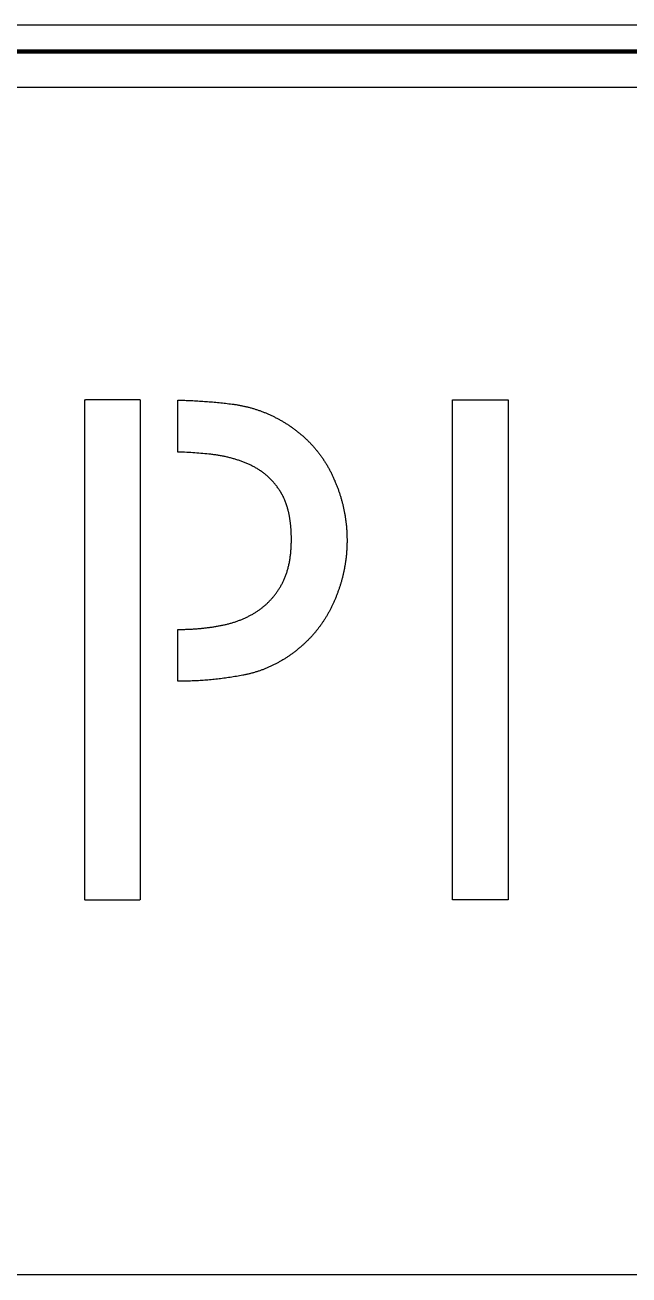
# Model space of a CAD drawing. Header units: millimetres. Extents: x 153 to 4750, y 92 to 3343.
# Drawn here: x 1410.4 to 1458.8, y 1818.6 to 1918.6 of the extents above; entities that cross this region are included whole.
import ezdxf

# ---------------------------------------------------------------- set-up
doc = ezdxf.new("R2010")
doc.units = ezdxf.units.MM

msp = doc.modelspace()

# ---------------------------------------------------------------- linework, layer by layer
for p, q in [((1320.381, 1918.616), (1738.381, 1918.616)), ((1702.063, 1916.6), (1356.7, 1916.6)), ((1356.801, 1916.554), (1701.961, 1916.554)), ((1356.968, 1916.478), (1701.795, 1916.478)), ((1701.566, 1916.374), (1357.197, 1916.374)), ((1699.304, 1913.616), (1359.459, 1913.616)), ((1415.208, 1888.604), (1415.263, 1888.616)), ((1415.208, 1888.604), (1415.231, 1888.616)), ((1415.208, 1888.604), (1415.208, 1848.639)), ((1415.231, 1888.616), (1415.263, 1888.616)), ((1419.665, 1888.616), (1415.263, 1888.616)), ((1419.665, 1888.616), (1419.665, 1848.629)), ((1422.665, 1884.455), (1422.665, 1888.606)), ((1422.665, 1888.606), (1422.821, 1888.603)), ((1422.821, 1888.603), (1422.953, 1888.6)), ((1422.953, 1888.6), (1423.085, 1888.596)), ((1423.085, 1888.596), (1423.216, 1888.591)), ((1423.216, 1888.591), (1423.348, 1888.587)), ((1423.348, 1888.587), (1423.479, 1888.582)), ((1423.479, 1888.582), (1423.611, 1888.576)), ((1423.611, 1888.576), (1423.742, 1888.57)), ((1423.742, 1888.57), (1423.874, 1888.564)), ((1423.874, 1888.564), (1424.005, 1888.557)), ((1424.005, 1888.557), (1424.137, 1888.55)), ((1424.137, 1888.55), (1424.268, 1888.543)), ((1424.268, 1888.543), (1424.399, 1888.535)), ((1424.399, 1888.535), (1424.531, 1888.526)), ((1424.531, 1888.526), (1424.662, 1888.518)), ((1424.662, 1888.518), (1424.793, 1888.508)), ((1424.793, 1888.508), (1424.924, 1888.499)), ((1424.924, 1888.499), (1425.056, 1888.489)), ((1425.056, 1888.489), (1425.187, 1888.478)), ((1425.187, 1888.478), (1425.318, 1888.468)), ((1425.318, 1888.468), (1425.449, 1888.456)), ((1425.449, 1888.456), (1425.58, 1888.445)), ((1425.58, 1888.445), (1425.711, 1888.433)), ((1425.711, 1888.433), (1425.842, 1888.42)), ((1425.842, 1888.42), (1425.973, 1888.407)), ((1425.973, 1888.407), (1426.104, 1888.394)), ((1426.104, 1888.394), (1426.235, 1888.38)), ((1426.235, 1888.38), (1426.366, 1888.366)), ((1426.366, 1888.366), (1426.497, 1888.352)), ((1426.497, 1888.352), (1426.627, 1888.337)), ((1426.627, 1888.337), (1426.758, 1888.322)), ((1426.758, 1888.322), (1426.889, 1888.306)), ((1426.889, 1888.306), (1427.019, 1888.29)), ((1427.019, 1888.29), (1427.085, 1888.281)), ((1427.085, 1888.281), (1427.15, 1888.272)), ((1427.15, 1888.272), (1427.214, 1888.263)), ((1427.214, 1888.263), (1427.279, 1888.253)), ((1427.279, 1888.253), (1427.344, 1888.243)), ((1427.344, 1888.243), (1427.408, 1888.232)), ((1427.408, 1888.232), (1427.473, 1888.221)), ((1427.473, 1888.221), (1427.537, 1888.21)), ((1427.537, 1888.21), (1427.601, 1888.199)), ((1427.601, 1888.199), (1427.665, 1888.186)), ((1427.665, 1888.186), (1427.729, 1888.174)), ((1427.729, 1888.174), (1427.793, 1888.161)), ((1427.793, 1888.161), (1427.856, 1888.148)), ((1427.856, 1888.148), (1427.92, 1888.135)), ((1427.92, 1888.135), (1427.983, 1888.121)), ((1427.983, 1888.121), (1428.046, 1888.107)), ((1428.046, 1888.107), (1428.109, 1888.092)), ((1428.109, 1888.092), (1428.172, 1888.077)), ((1428.172, 1888.077), (1428.235, 1888.061)), ((1428.235, 1888.061), (1428.298, 1888.046)), ((1428.298, 1888.046), (1428.36, 1888.03)), ((1428.36, 1888.03), (1428.423, 1888.013)), ((1428.423, 1888.013), (1428.485, 1887.996)), ((1444.651, 1888.616), (1449.107, 1888.616)), ((1444.651, 1848.616), (1444.651, 1888.616)), ((1449.107, 1888.616), (1449.107, 1848.616)), ((1428.485, 1887.996), (1428.547, 1887.979)), ((1428.547, 1887.979), (1428.609, 1887.961)), ((1428.609, 1887.961), (1428.671, 1887.943)), ((1428.671, 1887.943), (1428.733, 1887.925)), ((1428.733, 1887.925), (1428.795, 1887.906)), ((1428.795, 1887.906), (1428.856, 1887.887)), ((1428.856, 1887.887), (1428.918, 1887.867)), ((1428.918, 1887.867), (1428.979, 1887.847)), ((1428.979, 1887.847), (1429.04, 1887.827)), ((1429.04, 1887.827), (1429.101, 1887.806)), ((1429.101, 1887.806), (1429.162, 1887.785)), ((1429.162, 1887.785), (1429.223, 1887.764)), ((1429.223, 1887.764), (1429.284, 1887.742)), ((1429.284, 1887.742), (1429.344, 1887.72)), ((1429.344, 1887.72), (1429.405, 1887.698)), ((1429.405, 1887.698), (1429.465, 1887.675)), ((1429.465, 1887.675), (1429.525, 1887.651)), ((1429.525, 1887.651), (1429.585, 1887.628)), ((1429.585, 1887.628), (1429.645, 1887.604)), ((1429.645, 1887.604), (1429.705, 1887.579)), ((1429.705, 1887.579), (1429.764, 1887.554)), ((1429.764, 1887.554), (1429.824, 1887.529)), ((1429.824, 1887.529), (1429.883, 1887.504)), ((1429.883, 1887.504), (1429.942, 1887.478)), ((1429.942, 1887.478), (1430.001, 1887.451)), ((1430.001, 1887.451), (1430.06, 1887.425)), ((1430.06, 1887.425), (1430.119, 1887.398)), ((1430.119, 1887.398), (1430.178, 1887.37)), ((1430.178, 1887.37), (1430.237, 1887.342)), ((1430.237, 1887.342), (1430.295, 1887.314)), ((1430.295, 1887.314), (1430.353, 1887.286)), ((1430.353, 1887.286), (1430.412, 1887.257)), ((1430.412, 1887.257), (1430.47, 1887.227)), ((1430.47, 1887.227), (1430.528, 1887.198)), ((1430.528, 1887.198), (1430.586, 1887.168)), ((1430.586, 1887.168), (1430.643, 1887.137)), ((1430.643, 1887.137), (1430.701, 1887.106)), ((1430.701, 1887.106), (1430.758, 1887.075)), ((1430.758, 1887.075), (1430.816, 1887.044)), ((1430.816, 1887.044), (1430.873, 1887.012)), ((1430.873, 1887.012), (1430.93, 1886.979)), ((1430.93, 1886.979), (1430.987, 1886.947)), ((1430.987, 1886.947), (1431.044, 1886.914)), ((1431.044, 1886.914), (1431.1, 1886.88)), ((1431.1, 1886.88), (1431.157, 1886.846)), ((1431.157, 1886.846), (1431.213, 1886.812)), ((1431.213, 1886.812), (1431.27, 1886.778)), ((1431.27, 1886.778), (1431.326, 1886.743)), ((1431.326, 1886.743), (1431.382, 1886.707)), ((1431.382, 1886.707), (1431.438, 1886.672)), ((1431.438, 1886.672), (1431.494, 1886.636)), ((1431.494, 1886.636), (1431.549, 1886.599)), ((1431.549, 1886.599), (1431.605, 1886.562)), ((1431.605, 1886.562), (1431.66, 1886.525)), ((1431.66, 1886.525), (1431.688, 1886.507)), ((1431.688, 1886.507), (1431.716, 1886.488)), ((1431.716, 1886.488), (1431.772, 1886.448)), ((1431.772, 1886.448), (1431.828, 1886.409)), ((1431.828, 1886.409), (1431.884, 1886.369)), ((1431.884, 1886.369), (1431.939, 1886.329)), ((1431.939, 1886.329), (1431.994, 1886.288)), ((1431.994, 1886.288), (1432.049, 1886.248)), ((1432.049, 1886.248), (1432.103, 1886.206)), ((1432.103, 1886.206), (1432.157, 1886.165)), ((1432.157, 1886.165), (1432.21, 1886.124)), ((1432.21, 1886.124), (1432.264, 1886.082)), ((1432.264, 1886.082), (1432.316, 1886.04)), ((1432.316, 1886.04), (1432.369, 1885.997)), ((1432.369, 1885.997), (1432.421, 1885.954)), ((1432.421, 1885.954), (1432.473, 1885.911)), ((1432.473, 1885.911), (1432.524, 1885.868)), ((1432.524, 1885.868), (1432.575, 1885.824)), ((1432.575, 1885.824), (1432.626, 1885.78)), ((1432.626, 1885.78), (1432.676, 1885.736)), ((1432.676, 1885.736), (1432.726, 1885.692)), ((1432.726, 1885.692), (1432.776, 1885.647)), ((1432.776, 1885.647), (1432.825, 1885.602)), ((1432.825, 1885.602), (1432.874, 1885.556)), ((1432.874, 1885.556), (1432.923, 1885.511)), ((1432.923, 1885.511), (1432.971, 1885.465)), ((1432.971, 1885.465), (1433.019, 1885.419)), ((1433.019, 1885.419), (1433.067, 1885.372)), ((1433.067, 1885.372), (1433.114, 1885.325)), ((1433.114, 1885.325), (1433.161, 1885.278)), ((1433.161, 1885.278), (1433.207, 1885.231)), ((1433.207, 1885.231), (1433.254, 1885.183)), ((1433.254, 1885.183), (1433.299, 1885.135)), ((1433.299, 1885.135), (1433.345, 1885.087)), ((1433.345, 1885.087), (1433.39, 1885.038)), ((1433.39, 1885.038), (1433.435, 1884.989)), ((1422.721, 1884.453), (1422.665, 1884.455)), ((1422.886, 1884.447), (1422.721, 1884.453)), ((1423.051, 1884.44), (1422.886, 1884.447)), ((1423.215, 1884.433), (1423.051, 1884.44)), ((1423.379, 1884.424), (1423.215, 1884.433)), ((1423.543, 1884.415), (1423.379, 1884.424)), ((1423.706, 1884.406), (1423.543, 1884.415)), ((1423.869, 1884.396), (1423.706, 1884.406)), ((1424.032, 1884.385), (1423.869, 1884.396)), ((1424.194, 1884.373), (1424.032, 1884.385)), ((1424.355, 1884.361), (1424.194, 1884.373)), ((1424.517, 1884.348), (1424.355, 1884.361)), ((1424.678, 1884.334), (1424.517, 1884.348)), ((1424.838, 1884.32), (1424.678, 1884.334)), ((1424.998, 1884.305), (1424.838, 1884.32)), ((1425.158, 1884.289), (1424.998, 1884.305)), ((1425.237, 1884.281), (1425.158, 1884.289)), ((1425.317, 1884.272), (1425.237, 1884.281)), ((1425.395, 1884.262), (1425.317, 1884.272)), ((1425.474, 1884.253), (1425.395, 1884.262)), ((1425.552, 1884.242), (1425.474, 1884.253)), ((1425.63, 1884.232), (1425.552, 1884.242)), ((1425.707, 1884.22), (1425.63, 1884.232)), ((1425.784, 1884.209), (1425.707, 1884.22)), ((1425.861, 1884.197), (1425.784, 1884.209)), ((1425.937, 1884.184), (1425.861, 1884.197)), ((1426.013, 1884.171), (1425.937, 1884.184)), ((1426.089, 1884.157), (1426.013, 1884.171)), ((1426.164, 1884.144), (1426.089, 1884.157)), ((1426.239, 1884.129), (1426.164, 1884.144)), ((1426.314, 1884.114), (1426.239, 1884.129)), ((1426.388, 1884.099), (1426.314, 1884.114)), ((1426.462, 1884.083), (1426.388, 1884.099)), ((1426.536, 1884.067), (1426.462, 1884.083)), ((1426.609, 1884.05), (1426.536, 1884.067)), ((1426.682, 1884.033), (1426.609, 1884.05)), ((1426.755, 1884.015), (1426.682, 1884.033)), ((1426.827, 1883.997), (1426.755, 1884.015)), ((1433.435, 1884.989), (1433.479, 1884.94)), ((1433.479, 1884.94), (1433.523, 1884.891)), ((1433.523, 1884.891), (1433.567, 1884.841)), ((1433.567, 1884.841), (1433.61, 1884.791)), ((1433.61, 1884.791), (1433.653, 1884.741)), ((1433.653, 1884.741), (1433.696, 1884.69)), ((1433.696, 1884.69), (1433.738, 1884.639)), ((1433.738, 1884.639), (1433.78, 1884.588)), ((1433.78, 1884.588), (1433.822, 1884.537)), ((1433.822, 1884.537), (1433.863, 1884.485)), ((1433.863, 1884.485), (1433.904, 1884.433)), ((1433.904, 1884.433), (1433.945, 1884.381)), ((1433.945, 1884.381), (1433.985, 1884.328)), ((1433.985, 1884.328), (1434.025, 1884.275)), ((1434.025, 1884.275), (1434.064, 1884.222)), ((1434.064, 1884.222), (1434.103, 1884.168)), ((1434.103, 1884.168), (1434.142, 1884.115)), ((1434.142, 1884.115), (1434.181, 1884.061)), ((1434.181, 1884.061), (1434.219, 1884.006)), ((1434.219, 1884.006), (1434.257, 1883.952)), ((1426.899, 1883.978), (1426.827, 1883.997)), ((1426.971, 1883.959), (1426.899, 1883.978)), ((1427.042, 1883.94), (1426.971, 1883.959)), ((1427.113, 1883.92), (1427.042, 1883.94)), ((1427.184, 1883.899), (1427.113, 1883.92)), ((1427.254, 1883.878), (1427.184, 1883.899)), ((1427.324, 1883.857), (1427.254, 1883.878)), ((1427.393, 1883.835), (1427.324, 1883.857)), ((1427.462, 1883.813), (1427.393, 1883.835)), ((1427.531, 1883.79), (1427.462, 1883.813)), ((1427.6, 1883.767), (1427.531, 1883.79)), ((1427.668, 1883.743), (1427.6, 1883.767)), ((1427.736, 1883.719), (1427.668, 1883.743)), ((1427.803, 1883.694), (1427.736, 1883.719)), ((1427.871, 1883.669), (1427.803, 1883.694)), ((1427.937, 1883.643), (1427.871, 1883.669)), ((1428.004, 1883.617), (1427.937, 1883.643)), ((1428.07, 1883.591), (1428.004, 1883.617)), ((1428.136, 1883.564), (1428.07, 1883.591)), ((1428.201, 1883.536), (1428.136, 1883.564)), ((1428.266, 1883.508), (1428.201, 1883.536)), ((1428.331, 1883.48), (1428.266, 1883.508)), ((1428.395, 1883.451), (1428.331, 1883.48)), ((1428.46, 1883.422), (1428.395, 1883.451)), ((1428.523, 1883.392), (1428.46, 1883.422)), ((1428.586, 1883.362), (1428.523, 1883.392)), ((1428.649, 1883.33), (1428.586, 1883.362)), ((1428.711, 1883.299), (1428.649, 1883.33)), ((1428.772, 1883.266), (1428.711, 1883.299)), ((1428.833, 1883.233), (1428.772, 1883.266)), ((1428.894, 1883.199), (1428.833, 1883.233)), ((1428.953, 1883.165), (1428.894, 1883.199)), ((1429.013, 1883.129), (1428.953, 1883.165)), ((1429.072, 1883.094), (1429.013, 1883.129)), ((1429.13, 1883.057), (1429.072, 1883.094)), ((1429.188, 1883.02), (1429.13, 1883.057)), ((1429.245, 1882.982), (1429.188, 1883.02)), ((1434.257, 1883.952), (1434.294, 1883.897)), ((1434.294, 1883.897), (1434.331, 1883.841)), ((1434.331, 1883.841), (1434.368, 1883.786)), ((1434.368, 1883.786), (1434.404, 1883.73)), ((1434.404, 1883.73), (1434.44, 1883.674)), ((1434.44, 1883.674), (1434.476, 1883.618)), ((1434.476, 1883.618), (1434.511, 1883.561)), ((1434.511, 1883.561), (1434.546, 1883.504)), ((1434.546, 1883.504), (1434.581, 1883.447)), ((1434.581, 1883.447), (1434.615, 1883.389)), ((1434.615, 1883.389), (1434.649, 1883.331)), ((1434.649, 1883.331), (1434.683, 1883.273)), ((1434.683, 1883.273), (1434.716, 1883.215)), ((1434.716, 1883.215), (1434.749, 1883.156)), ((1434.749, 1883.156), (1434.781, 1883.097)), ((1434.781, 1883.097), (1434.813, 1883.038)), ((1434.813, 1883.038), (1434.845, 1882.978)), ((1429.301, 1882.944), (1429.245, 1882.982)), ((1429.357, 1882.905), (1429.301, 1882.944)), ((1429.413, 1882.865), (1429.357, 1882.905)), ((1429.468, 1882.824), (1429.413, 1882.865)), ((1429.523, 1882.783), (1429.468, 1882.824)), ((1429.576, 1882.742), (1429.523, 1882.783)), ((1429.63, 1882.699), (1429.576, 1882.742)), ((1429.683, 1882.656), (1429.63, 1882.699)), ((1429.735, 1882.612), (1429.683, 1882.656)), ((1429.787, 1882.568), (1429.735, 1882.612)), ((1429.838, 1882.523), (1429.787, 1882.568)), ((1429.889, 1882.477), (1429.838, 1882.523)), ((1429.939, 1882.431), (1429.889, 1882.477)), ((1429.989, 1882.384), (1429.939, 1882.431)), ((1430.038, 1882.336), (1429.989, 1882.384)), ((1430.086, 1882.288), (1430.038, 1882.336)), ((1430.134, 1882.239), (1430.086, 1882.288)), ((1430.182, 1882.189), (1430.134, 1882.239)), ((1430.229, 1882.139), (1430.182, 1882.189)), ((1430.275, 1882.088), (1430.229, 1882.139)), ((1430.321, 1882.036), (1430.275, 1882.088)), ((1430.367, 1881.984), (1430.321, 1882.036)), ((1434.845, 1882.978), (1434.877, 1882.918)), ((1434.877, 1882.918), (1434.908, 1882.858)), ((1434.908, 1882.858), (1434.938, 1882.798)), ((1434.938, 1882.798), (1434.969, 1882.737)), ((1434.969, 1882.737), (1434.999, 1882.676)), ((1434.999, 1882.676), (1435.029, 1882.614)), ((1435.029, 1882.614), (1435.058, 1882.553)), ((1435.058, 1882.553), (1435.087, 1882.491)), ((1435.087, 1882.491), (1435.116, 1882.429)), ((1435.116, 1882.429), (1435.144, 1882.367)), ((1435.144, 1882.367), (1435.172, 1882.305)), ((1435.172, 1882.305), (1435.199, 1882.242)), ((1435.199, 1882.242), (1435.227, 1882.18)), ((1435.227, 1882.18), (1435.253, 1882.117)), ((1435.253, 1882.117), (1435.28, 1882.055)), ((1435.28, 1882.055), (1435.306, 1881.992)), ((1430.411, 1881.931), (1430.367, 1881.984)), ((1430.456, 1881.877), (1430.411, 1881.931)), ((1430.499, 1881.823), (1430.456, 1881.877)), ((1430.543, 1881.768), (1430.499, 1881.823)), ((1430.585, 1881.712), (1430.543, 1881.768)), ((1430.627, 1881.656), (1430.585, 1881.712)), ((1430.669, 1881.599), (1430.627, 1881.656)), ((1430.71, 1881.542), (1430.669, 1881.599)), ((1430.751, 1881.483), (1430.71, 1881.542)), ((1430.791, 1881.424), (1430.751, 1881.483)), ((1430.83, 1881.365), (1430.791, 1881.424)), ((1430.869, 1881.305), (1430.83, 1881.365)), ((1430.888, 1881.274), (1430.869, 1881.305)), ((1430.907, 1881.243), (1430.888, 1881.274)), ((1430.926, 1881.213), (1430.907, 1881.243)), ((1430.944, 1881.181), (1430.926, 1881.213)), ((1430.963, 1881.15), (1430.944, 1881.181)), ((1430.981, 1881.118), (1430.963, 1881.15)), ((1430.999, 1881.086), (1430.981, 1881.118)), ((1431.016, 1881.054), (1430.999, 1881.086)), ((1431.034, 1881.022), (1431.016, 1881.054)), ((1431.051, 1880.989), (1431.034, 1881.022)), ((1435.306, 1881.992), (1435.332, 1881.929)), ((1435.332, 1881.929), (1435.357, 1881.867)), ((1435.357, 1881.867), (1435.382, 1881.804)), ((1435.382, 1881.804), (1435.406, 1881.741)), ((1435.406, 1881.741), (1435.431, 1881.678)), ((1435.431, 1881.678), (1435.454, 1881.615)), ((1435.454, 1881.615), (1435.478, 1881.551)), ((1435.478, 1881.551), (1435.501, 1881.488)), ((1435.501, 1881.488), (1435.524, 1881.425)), ((1435.524, 1881.425), (1435.546, 1881.361)), ((1435.546, 1881.361), (1435.568, 1881.298)), ((1435.568, 1881.298), (1435.59, 1881.234)), ((1435.59, 1881.234), (1435.611, 1881.17)), ((1435.611, 1881.17), (1435.632, 1881.106)), ((1435.632, 1881.106), (1435.653, 1881.042)), ((1435.653, 1881.042), (1435.673, 1880.978)), ((1431.068, 1880.956), (1431.051, 1880.989)), ((1431.085, 1880.923), (1431.068, 1880.956)), ((1431.102, 1880.89), (1431.085, 1880.923)), ((1431.118, 1880.856), (1431.102, 1880.89)), ((1431.134, 1880.823), (1431.118, 1880.856)), ((1431.15, 1880.789), (1431.134, 1880.823)), ((1431.166, 1880.754), (1431.15, 1880.789)), ((1431.182, 1880.72), (1431.166, 1880.754)), ((1431.197, 1880.685), (1431.182, 1880.72)), ((1431.212, 1880.65), (1431.197, 1880.685)), ((1431.227, 1880.615), (1431.212, 1880.65)), ((1431.242, 1880.579), (1431.227, 1880.615)), ((1431.257, 1880.544), (1431.242, 1880.579)), ((1431.271, 1880.508), (1431.257, 1880.544)), ((1431.285, 1880.471), (1431.271, 1880.508)), ((1431.299, 1880.435), (1431.285, 1880.471)), ((1431.313, 1880.398), (1431.299, 1880.435)), ((1431.327, 1880.361), (1431.313, 1880.398)), ((1431.34, 1880.324), (1431.327, 1880.361)), ((1431.353, 1880.287), (1431.34, 1880.324)), ((1431.366, 1880.249), (1431.353, 1880.287)), ((1431.379, 1880.211), (1431.366, 1880.249)), ((1431.391, 1880.173), (1431.379, 1880.211)), ((1431.403, 1880.135), (1431.391, 1880.173)), ((1431.415, 1880.096), (1431.403, 1880.135)), ((1431.427, 1880.058), (1431.415, 1880.096)), ((1431.439, 1880.019), (1431.427, 1880.058)), ((1431.45, 1879.979), (1431.439, 1880.019)), ((1435.673, 1880.978), (1435.693, 1880.914)), ((1435.693, 1880.914), (1435.712, 1880.85)), ((1435.712, 1880.85), (1435.731, 1880.786)), ((1435.731, 1880.786), (1435.75, 1880.721)), ((1435.75, 1880.721), (1435.768, 1880.657)), ((1435.768, 1880.657), (1435.786, 1880.593)), ((1435.786, 1880.593), (1435.804, 1880.528)), ((1435.804, 1880.528), (1435.821, 1880.463)), ((1435.821, 1880.463), (1435.838, 1880.398)), ((1435.838, 1880.398), (1435.854, 1880.334)), ((1435.854, 1880.334), (1435.87, 1880.269)), ((1435.87, 1880.269), (1435.886, 1880.204)), ((1435.886, 1880.204), (1435.902, 1880.139)), ((1435.902, 1880.139), (1435.917, 1880.073)), ((1435.917, 1880.073), (1435.931, 1880.008)), ((1435.931, 1880.008), (1435.946, 1879.943)), ((1431.462, 1879.94), (1431.45, 1879.979)), ((1431.473, 1879.9), (1431.462, 1879.94)), ((1431.484, 1879.86), (1431.473, 1879.9)), ((1431.494, 1879.82), (1431.484, 1879.86)), ((1431.505, 1879.779), (1431.494, 1879.82)), ((1431.515, 1879.739), (1431.505, 1879.779)), ((1431.525, 1879.698), (1431.515, 1879.739)), ((1431.535, 1879.656), (1431.525, 1879.698)), ((1431.544, 1879.615), (1431.535, 1879.656)), ((1431.554, 1879.573), (1431.544, 1879.615)), ((1431.563, 1879.531), (1431.554, 1879.573)), ((1431.572, 1879.489), (1431.563, 1879.531)), ((1431.581, 1879.447), (1431.572, 1879.489)), ((1431.589, 1879.404), (1431.581, 1879.447)), ((1431.597, 1879.361), (1431.589, 1879.404)), ((1431.606, 1879.318), (1431.597, 1879.361)), ((1431.613, 1879.275), (1431.606, 1879.318)), ((1431.621, 1879.231), (1431.613, 1879.275)), ((1431.629, 1879.187), (1431.621, 1879.231)), ((1431.636, 1879.143), (1431.629, 1879.187)), ((1431.643, 1879.099), (1431.636, 1879.143)), ((1431.65, 1879.055), (1431.643, 1879.099)), ((1431.657, 1879.01), (1431.65, 1879.055)), ((1431.663, 1878.965), (1431.657, 1879.01)), ((1435.946, 1879.943), (1435.96, 1879.877)), ((1435.96, 1879.877), (1435.973, 1879.812)), ((1435.973, 1879.812), (1435.986, 1879.746)), ((1435.986, 1879.746), (1435.999, 1879.68)), ((1435.999, 1879.68), (1436.012, 1879.615)), ((1436.012, 1879.615), (1436.024, 1879.549)), ((1436.024, 1879.549), (1436.035, 1879.483)), ((1436.035, 1879.483), (1436.047, 1879.417)), ((1436.047, 1879.417), (1436.058, 1879.35)), ((1436.058, 1879.35), (1436.068, 1879.284)), ((1436.068, 1879.284), (1436.079, 1879.218)), ((1436.079, 1879.218), (1436.089, 1879.152)), ((1436.089, 1879.152), (1436.098, 1879.085)), ((1436.098, 1879.085), (1436.107, 1879.019)), ((1436.107, 1879.019), (1436.116, 1878.952)), ((1431.669, 1878.92), (1431.663, 1878.965)), ((1431.675, 1878.874), (1431.669, 1878.92)), ((1431.681, 1878.828), (1431.675, 1878.874)), ((1431.687, 1878.782), (1431.681, 1878.828)), ((1431.692, 1878.736), (1431.687, 1878.782)), ((1431.697, 1878.69), (1431.692, 1878.736)), ((1431.702, 1878.643), (1431.697, 1878.69)), ((1431.707, 1878.596), (1431.702, 1878.643)), ((1431.712, 1878.549), (1431.707, 1878.596)), ((1431.716, 1878.502), (1431.712, 1878.549)), ((1431.72, 1878.454), (1431.716, 1878.502)), ((1431.724, 1878.406), (1431.72, 1878.454)), ((1431.728, 1878.358), (1431.724, 1878.406)), ((1431.732, 1878.31), (1431.728, 1878.358)), ((1431.735, 1878.261), (1431.732, 1878.31)), ((1431.738, 1878.212), (1431.735, 1878.261)), ((1431.741, 1878.163), (1431.738, 1878.212)), ((1431.744, 1878.114), (1431.741, 1878.163)), ((1431.746, 1878.064), (1431.744, 1878.114)), ((1431.749, 1878.014), (1431.746, 1878.064)), ((1431.751, 1877.964), (1431.749, 1878.014)), ((1436.116, 1878.952), (1436.124, 1878.885)), ((1436.124, 1878.885), (1436.132, 1878.818)), ((1436.132, 1878.818), (1436.14, 1878.751)), ((1436.14, 1878.751), (1436.147, 1878.684)), ((1436.147, 1878.684), (1436.154, 1878.617)), ((1436.154, 1878.617), (1436.161, 1878.55)), ((1436.161, 1878.55), (1436.167, 1878.483)), ((1436.167, 1878.483), (1436.173, 1878.416)), ((1436.173, 1878.416), (1436.178, 1878.348)), ((1436.178, 1878.348), (1436.184, 1878.281)), ((1436.184, 1878.281), (1436.188, 1878.213)), ((1436.188, 1878.213), (1436.193, 1878.145)), ((1436.193, 1878.145), (1436.197, 1878.078)), ((1436.197, 1878.078), (1436.2, 1878.01)), ((1436.2, 1878.01), (1436.204, 1877.942)), ((1431.749, 1876.952), (1431.753, 1877.041)), ((1431.753, 1877.914), (1431.751, 1877.964)), ((1431.754, 1877.864), (1431.753, 1877.914)), ((1431.753, 1877.041), (1431.755, 1877.132)), ((1431.756, 1877.813), (1431.754, 1877.864)), ((1431.755, 1877.132), (1431.758, 1877.223)), ((1431.757, 1877.762), (1431.756, 1877.813)), ((1431.758, 1877.711), (1431.757, 1877.762)), ((1431.759, 1877.659), (1431.758, 1877.711)), ((1431.758, 1877.223), (1431.759, 1877.315)), ((1431.76, 1877.608), (1431.759, 1877.659)), ((1431.759, 1877.315), (1431.76, 1877.407)), ((1431.76, 1877.556), (1431.76, 1877.608)), ((1431.76, 1877.503), (1431.76, 1877.556)), ((1431.76, 1877.454), (1431.76, 1877.503)), ((1431.76, 1877.407), (1431.76, 1877.454)), ((1436.204, 1877.942), (1436.207, 1877.874)), ((1436.207, 1877.874), (1436.209, 1877.806)), ((1436.209, 1877.806), (1436.211, 1877.738)), ((1436.212, 1877.022), (1436.21, 1876.96)), ((1436.211, 1877.738), (1436.213, 1877.669)), ((1436.213, 1877.083), (1436.212, 1877.022)), ((1436.213, 1877.669), (1436.214, 1877.601)), ((1436.214, 1877.145), (1436.213, 1877.083)), ((1436.214, 1877.601), (1436.216, 1877.532)), ((1436.215, 1877.207), (1436.214, 1877.145)), ((1436.216, 1877.269), (1436.215, 1877.207)), ((1436.216, 1877.532), (1436.216, 1877.464)), ((1436.216, 1877.464), (1436.217, 1877.395)), ((1436.217, 1877.37), (1436.216, 1877.331)), ((1436.216, 1877.331), (1436.216, 1877.269)), ((1436.217, 1877.395), (1436.217, 1877.37)), ((1431.652, 1875.933), (1431.664, 1876.014)), ((1431.664, 1876.014), (1431.675, 1876.096)), ((1431.675, 1876.096), (1431.686, 1876.178)), ((1431.686, 1876.178), (1431.696, 1876.261)), ((1431.696, 1876.261), (1431.705, 1876.345)), ((1431.705, 1876.345), (1431.713, 1876.429)), ((1431.713, 1876.429), (1431.721, 1876.514)), ((1431.721, 1876.514), (1431.728, 1876.6)), ((1431.728, 1876.6), (1431.734, 1876.687)), ((1431.734, 1876.687), (1431.74, 1876.775)), ((1431.74, 1876.775), (1431.745, 1876.863)), ((1431.745, 1876.863), (1431.749, 1876.952)), ((1436.143, 1876.039), (1436.136, 1875.978)), ((1436.149, 1876.101), (1436.143, 1876.039)), ((1436.156, 1876.162), (1436.149, 1876.101)), ((1436.162, 1876.223), (1436.156, 1876.162)), ((1436.167, 1876.284), (1436.162, 1876.223)), ((1436.173, 1876.345), (1436.167, 1876.284)), ((1436.178, 1876.406), (1436.173, 1876.345)), ((1436.183, 1876.468), (1436.178, 1876.406)), ((1436.187, 1876.529), (1436.183, 1876.468)), ((1436.191, 1876.591), (1436.187, 1876.529)), ((1436.195, 1876.652), (1436.191, 1876.591)), ((1436.199, 1876.713), (1436.195, 1876.652)), ((1436.202, 1876.775), (1436.199, 1876.713)), ((1436.205, 1876.837), (1436.202, 1876.775)), ((1436.207, 1876.898), (1436.205, 1876.837)), ((1436.21, 1876.96), (1436.207, 1876.898)), ((1431.436, 1874.95), (1431.457, 1875.021)), ((1431.457, 1875.021), (1431.477, 1875.093)), ((1431.477, 1875.093), (1431.497, 1875.166)), ((1431.497, 1875.166), (1431.515, 1875.239)), ((1431.515, 1875.239), (1431.533, 1875.313)), ((1431.533, 1875.313), (1431.551, 1875.388)), ((1431.551, 1875.388), (1431.567, 1875.464)), ((1431.567, 1875.464), (1431.583, 1875.54)), ((1431.583, 1875.54), (1431.598, 1875.617)), ((1431.598, 1875.617), (1431.613, 1875.695)), ((1431.613, 1875.695), (1431.627, 1875.774)), ((1431.627, 1875.774), (1431.64, 1875.853)), ((1431.64, 1875.853), (1431.652, 1875.933)), ((1435.981, 1875.008), (1435.968, 1874.948)), ((1435.993, 1875.068), (1435.981, 1875.008)), ((1436.004, 1875.129), (1435.993, 1875.068)), ((1436.016, 1875.189), (1436.004, 1875.129)), ((1436.027, 1875.25), (1436.016, 1875.189)), ((1436.038, 1875.31), (1436.027, 1875.25)), ((1436.048, 1875.371), (1436.038, 1875.31)), ((1436.058, 1875.431), (1436.048, 1875.371)), ((1436.068, 1875.492), (1436.058, 1875.431)), ((1436.078, 1875.553), (1436.068, 1875.492)), ((1436.087, 1875.613), (1436.078, 1875.553)), ((1436.096, 1875.674), (1436.087, 1875.613)), ((1436.104, 1875.735), (1436.096, 1875.674)), ((1436.113, 1875.796), (1436.104, 1875.735)), ((1436.121, 1875.857), (1436.113, 1875.796)), ((1436.128, 1875.917), (1436.121, 1875.857)), ((1436.136, 1875.978), (1436.128, 1875.917)), ((1431.043, 1873.969), (1431.074, 1874.03)), ((1431.074, 1874.03), (1431.105, 1874.09)), ((1431.105, 1874.09), (1431.134, 1874.152)), ((1431.134, 1874.152), (1431.163, 1874.215)), ((1431.163, 1874.215), (1431.192, 1874.278)), ((1431.192, 1874.278), (1431.219, 1874.342)), ((1431.219, 1874.342), (1431.246, 1874.406)), ((1431.246, 1874.406), (1431.272, 1874.472)), ((1431.272, 1874.472), (1431.298, 1874.538)), ((1431.298, 1874.538), (1431.323, 1874.605)), ((1431.323, 1874.605), (1431.347, 1874.672)), ((1431.347, 1874.672), (1431.37, 1874.74)), ((1431.37, 1874.74), (1431.393, 1874.81)), ((1431.393, 1874.81), (1431.415, 1874.879)), ((1431.415, 1874.879), (1431.436, 1874.95)), ((1435.745, 1874.049), (1435.727, 1873.989)), ((1435.762, 1874.108), (1435.745, 1874.049)), ((1435.779, 1874.168), (1435.762, 1874.108)), ((1435.795, 1874.228), (1435.779, 1874.168)), ((1435.811, 1874.287), (1435.795, 1874.228)), ((1435.827, 1874.347), (1435.811, 1874.287)), ((1435.843, 1874.407), (1435.827, 1874.347)), ((1435.858, 1874.467), (1435.843, 1874.407)), ((1435.873, 1874.527), (1435.858, 1874.467)), ((1435.887, 1874.587), (1435.873, 1874.527)), ((1435.902, 1874.647), (1435.887, 1874.587)), ((1435.916, 1874.707), (1435.902, 1874.647)), ((1435.929, 1874.767), (1435.916, 1874.707)), ((1435.943, 1874.827), (1435.929, 1874.767)), ((1435.956, 1874.887), (1435.943, 1874.827)), ((1435.968, 1874.948), (1435.956, 1874.887)), ((1430.4, 1872.978), (1430.44, 1873.029)), ((1430.44, 1873.029), (1430.479, 1873.08)), ((1430.479, 1873.08), (1430.518, 1873.132)), ((1430.518, 1873.132), (1430.556, 1873.184)), ((1430.556, 1873.184), (1430.594, 1873.237)), ((1430.594, 1873.237), (1430.631, 1873.29)), ((1430.631, 1873.29), (1430.668, 1873.344)), ((1430.668, 1873.344), (1430.705, 1873.398)), ((1430.705, 1873.398), (1430.741, 1873.453)), ((1430.741, 1873.453), (1430.776, 1873.508)), ((1430.776, 1873.508), (1430.811, 1873.564)), ((1430.811, 1873.564), (1430.846, 1873.62)), ((1430.846, 1873.62), (1430.88, 1873.677)), ((1430.88, 1873.677), (1430.914, 1873.735)), ((1430.914, 1873.735), (1430.947, 1873.792)), ((1430.947, 1873.792), (1430.98, 1873.851)), ((1430.98, 1873.851), (1431.012, 1873.91)), ((1431.012, 1873.91), (1431.043, 1873.969)), ((1435.405, 1873.041), (1435.382, 1872.982)), ((1435.428, 1873.1), (1435.405, 1873.041)), ((1435.45, 1873.159), (1435.428, 1873.1)), ((1435.472, 1873.218), (1435.45, 1873.159)), ((1435.493, 1873.277), (1435.472, 1873.218)), ((1435.515, 1873.336), (1435.493, 1873.277)), ((1435.535, 1873.395), (1435.515, 1873.336)), ((1435.556, 1873.454), (1435.535, 1873.395)), ((1435.576, 1873.514), (1435.556, 1873.454)), ((1435.596, 1873.573), (1435.576, 1873.514)), ((1435.616, 1873.632), (1435.596, 1873.573)), ((1435.635, 1873.692), (1435.616, 1873.632)), ((1435.654, 1873.751), (1435.635, 1873.692)), ((1435.673, 1873.81), (1435.654, 1873.751)), ((1435.691, 1873.87), (1435.673, 1873.81)), ((1435.709, 1873.929), (1435.691, 1873.87)), ((1435.727, 1873.989), (1435.709, 1873.929)), ((1429.41, 1871.993), (1429.46, 1872.032)), ((1429.46, 1872.032), (1429.509, 1872.072)), ((1429.509, 1872.072), (1429.558, 1872.113)), ((1429.558, 1872.113), (1429.607, 1872.154)), ((1429.607, 1872.154), (1429.655, 1872.195)), ((1429.655, 1872.195), (1429.702, 1872.237)), ((1429.702, 1872.237), (1429.749, 1872.279)), ((1429.749, 1872.279), (1429.796, 1872.322)), ((1429.796, 1872.322), (1429.842, 1872.366)), ((1429.842, 1872.366), (1429.888, 1872.41)), ((1429.888, 1872.41), (1429.933, 1872.454)), ((1429.933, 1872.454), (1429.978, 1872.499)), ((1429.978, 1872.499), (1430.022, 1872.545)), ((1430.022, 1872.545), (1430.066, 1872.591)), ((1430.066, 1872.591), (1430.109, 1872.637)), ((1430.109, 1872.637), (1430.152, 1872.685)), ((1430.152, 1872.685), (1430.195, 1872.732)), ((1430.195, 1872.732), (1430.237, 1872.78)), ((1430.237, 1872.78), (1430.278, 1872.829)), ((1430.278, 1872.829), (1430.319, 1872.878)), ((1430.319, 1872.878), (1430.36, 1872.928)), ((1430.36, 1872.928), (1430.4, 1872.978)), ((1434.948, 1872), (1434.92, 1871.944)), ((1434.976, 1872.056), (1434.948, 1872)), ((1435.003, 1872.112), (1434.976, 1872.056)), ((1435.031, 1872.169), (1435.003, 1872.112)), ((1435.058, 1872.226), (1435.031, 1872.169)), ((1435.084, 1872.283), (1435.058, 1872.226)), ((1435.111, 1872.34), (1435.084, 1872.283)), ((1435.137, 1872.397), (1435.111, 1872.34)), ((1435.163, 1872.455), (1435.137, 1872.397)), ((1435.189, 1872.513), (1435.163, 1872.455)), ((1435.214, 1872.571), (1435.189, 1872.513)), ((1435.239, 1872.63), (1435.214, 1872.571)), ((1435.264, 1872.689), (1435.239, 1872.63)), ((1435.288, 1872.747), (1435.264, 1872.689)), ((1435.312, 1872.806), (1435.288, 1872.747)), ((1435.336, 1872.865), (1435.312, 1872.806)), ((1435.359, 1872.923), (1435.336, 1872.865)), ((1435.382, 1872.982), (1435.359, 1872.923)), ((1427.597, 1870.99), (1427.659, 1871.014)), ((1427.659, 1871.014), (1427.721, 1871.038)), ((1427.721, 1871.038), (1427.783, 1871.063)), ((1427.783, 1871.063), (1427.844, 1871.089)), ((1427.844, 1871.089), (1427.905, 1871.115)), ((1427.905, 1871.115), (1427.966, 1871.141)), ((1427.966, 1871.141), (1428.026, 1871.168)), ((1428.026, 1871.168), (1428.086, 1871.195)), ((1428.086, 1871.195), (1428.145, 1871.223)), ((1428.145, 1871.223), (1428.205, 1871.251)), ((1428.205, 1871.251), (1428.263, 1871.28)), ((1428.263, 1871.28), (1428.322, 1871.309)), ((1428.322, 1871.309), (1428.38, 1871.339)), ((1428.38, 1871.339), (1428.437, 1871.369)), ((1428.437, 1871.369), (1428.495, 1871.4)), ((1428.495, 1871.4), (1428.552, 1871.431)), ((1428.552, 1871.431), (1428.608, 1871.463)), ((1428.608, 1871.463), (1428.665, 1871.495)), ((1428.665, 1871.495), (1428.72, 1871.527)), ((1428.72, 1871.527), (1428.776, 1871.56)), ((1428.776, 1871.56), (1428.831, 1871.594)), ((1428.831, 1871.594), (1428.886, 1871.627)), ((1428.886, 1871.627), (1428.94, 1871.662)), ((1428.94, 1871.662), (1428.994, 1871.697)), ((1428.994, 1871.697), (1429.048, 1871.732)), ((1429.048, 1871.732), (1429.101, 1871.768)), ((1429.101, 1871.768), (1429.153, 1871.804)), ((1429.153, 1871.804), (1429.206, 1871.841)), ((1429.206, 1871.841), (1429.257, 1871.878)), ((1429.257, 1871.878), (1429.309, 1871.916)), ((1429.309, 1871.916), (1429.359, 1871.954)), ((1429.359, 1871.954), (1429.41, 1871.993)), ((1434.399, 1871.034), (1434.365, 1870.982)), ((1434.431, 1871.085), (1434.399, 1871.034)), ((1434.464, 1871.137), (1434.431, 1871.085)), ((1434.496, 1871.189), (1434.464, 1871.137)), ((1434.529, 1871.242), (1434.496, 1871.189)), ((1434.56, 1871.294), (1434.529, 1871.242)), ((1434.592, 1871.347), (1434.56, 1871.294)), ((1434.623, 1871.4), (1434.592, 1871.347)), ((1434.654, 1871.453), (1434.623, 1871.4)), ((1434.685, 1871.507), (1434.654, 1871.453)), ((1434.715, 1871.561), (1434.685, 1871.507)), ((1434.745, 1871.615), (1434.715, 1871.561)), ((1434.775, 1871.669), (1434.745, 1871.615)), ((1434.805, 1871.723), (1434.775, 1871.669)), ((1434.834, 1871.778), (1434.805, 1871.723)), ((1434.863, 1871.833), (1434.834, 1871.778)), ((1434.891, 1871.889), (1434.863, 1871.833)), ((1434.92, 1871.944), (1434.891, 1871.889)), ((1422.665, 1866.122), (1422.665, 1870.26)), ((1422.665, 1870.26), (1422.751, 1870.26)), ((1422.751, 1870.26), (1422.831, 1870.261)), ((1422.831, 1870.261), (1422.91, 1870.262)), ((1422.91, 1870.262), (1422.989, 1870.263)), ((1422.989, 1870.263), (1423.068, 1870.265)), ((1423.068, 1870.265), (1423.146, 1870.266)), ((1423.146, 1870.266), (1423.225, 1870.268)), ((1423.225, 1870.268), (1423.303, 1870.271)), ((1423.303, 1870.271), (1423.381, 1870.273)), ((1423.381, 1870.273), (1423.459, 1870.276)), ((1423.459, 1870.276), (1423.536, 1870.279)), ((1423.536, 1870.279), (1423.614, 1870.283)), ((1423.614, 1870.283), (1423.691, 1870.287)), ((1423.691, 1870.287), (1423.768, 1870.291)), ((1423.768, 1870.291), (1423.845, 1870.295)), ((1423.845, 1870.295), (1423.922, 1870.3)), ((1423.922, 1870.3), (1423.998, 1870.305)), ((1423.998, 1870.305), (1424.074, 1870.31)), ((1424.074, 1870.31), (1424.15, 1870.316)), ((1424.15, 1870.316), (1424.226, 1870.322)), ((1424.226, 1870.322), (1424.302, 1870.328)), ((1424.302, 1870.328), (1424.377, 1870.334)), ((1424.377, 1870.334), (1424.453, 1870.341)), ((1424.453, 1870.341), (1424.528, 1870.348)), ((1424.528, 1870.348), (1424.603, 1870.355)), ((1424.603, 1870.355), (1424.677, 1870.363)), ((1424.677, 1870.363), (1424.752, 1870.371)), ((1424.752, 1870.371), (1424.826, 1870.379)), ((1424.826, 1870.379), (1424.9, 1870.388)), ((1424.9, 1870.388), (1424.974, 1870.396)), ((1424.974, 1870.396), (1425.048, 1870.406)), ((1425.048, 1870.406), (1425.122, 1870.415)), ((1425.122, 1870.415), (1425.195, 1870.425)), ((1425.195, 1870.425), (1425.268, 1870.435)), ((1425.268, 1870.435), (1425.341, 1870.445)), ((1425.341, 1870.445), (1425.414, 1870.455)), ((1425.414, 1870.455), (1425.486, 1870.466)), ((1425.486, 1870.466), (1425.559, 1870.477)), ((1425.559, 1870.477), (1425.631, 1870.489)), ((1425.631, 1870.489), (1425.703, 1870.501)), ((1425.703, 1870.501), (1425.774, 1870.513)), ((1425.774, 1870.513), (1425.846, 1870.525)), ((1425.846, 1870.525), (1425.917, 1870.538)), ((1425.917, 1870.538), (1425.989, 1870.551)), ((1425.989, 1870.551), (1426.06, 1870.564)), ((1426.06, 1870.564), (1426.13, 1870.577)), ((1426.13, 1870.577), (1426.201, 1870.591)), ((1426.201, 1870.591), (1426.271, 1870.605)), ((1426.271, 1870.605), (1426.341, 1870.62)), ((1426.341, 1870.62), (1426.41, 1870.635)), ((1426.41, 1870.635), (1426.479, 1870.651)), ((1426.479, 1870.651), (1426.548, 1870.667)), ((1426.548, 1870.667), (1426.616, 1870.684)), ((1426.616, 1870.684), (1426.684, 1870.701)), ((1426.684, 1870.701), (1426.752, 1870.719)), ((1426.752, 1870.719), (1426.819, 1870.737)), ((1426.819, 1870.737), (1426.886, 1870.755)), ((1426.886, 1870.755), (1426.952, 1870.774)), ((1426.952, 1870.774), (1427.018, 1870.794)), ((1427.018, 1870.794), (1427.084, 1870.814)), ((1427.084, 1870.814), (1427.149, 1870.834)), ((1427.149, 1870.834), (1427.214, 1870.855)), ((1427.214, 1870.855), (1427.279, 1870.876)), ((1427.279, 1870.876), (1427.343, 1870.898)), ((1427.343, 1870.898), (1427.407, 1870.92)), ((1427.407, 1870.92), (1427.471, 1870.943)), ((1427.471, 1870.943), (1427.534, 1870.966)), ((1427.534, 1870.966), (1427.597, 1870.99)), ((1433.642, 1870.008), (1433.603, 1869.962)), ((1433.681, 1870.054), (1433.642, 1870.008)), ((1433.72, 1870.101), (1433.681, 1870.054)), ((1433.758, 1870.148), (1433.72, 1870.101)), ((1433.796, 1870.195), (1433.758, 1870.148)), ((1433.834, 1870.242), (1433.796, 1870.195)), ((1433.871, 1870.29), (1433.834, 1870.242)), ((1433.908, 1870.338), (1433.871, 1870.29)), ((1433.945, 1870.386), (1433.908, 1870.338)), ((1433.982, 1870.434), (1433.945, 1870.386)), ((1434.018, 1870.483), (1433.982, 1870.434)), ((1434.054, 1870.532), (1434.018, 1870.483)), ((1434.09, 1870.581), (1434.054, 1870.532)), ((1434.125, 1870.63), (1434.09, 1870.581)), ((1434.16, 1870.68), (1434.125, 1870.63)), ((1434.195, 1870.73), (1434.16, 1870.68)), ((1434.23, 1870.78), (1434.195, 1870.73)), ((1434.264, 1870.83), (1434.23, 1870.78)), ((1434.298, 1870.881), (1434.264, 1870.83)), ((1434.332, 1870.931), (1434.298, 1870.881)), ((1434.365, 1870.982), (1434.332, 1870.931)), ((1432.671, 1869.01), (1432.626, 1868.97)), ((1432.716, 1869.051), (1432.671, 1869.01)), ((1432.761, 1869.092), (1432.716, 1869.051)), ((1432.806, 1869.133), (1432.761, 1869.092)), ((1432.851, 1869.174), (1432.806, 1869.133)), ((1432.895, 1869.216), (1432.851, 1869.174)), ((1432.939, 1869.258), (1432.895, 1869.216)), ((1432.982, 1869.3), (1432.939, 1869.258)), ((1433.026, 1869.342), (1432.982, 1869.3)), ((1433.069, 1869.385), (1433.026, 1869.342)), ((1433.112, 1869.428), (1433.069, 1869.385)), ((1433.154, 1869.471), (1433.112, 1869.428)), ((1433.196, 1869.515), (1433.154, 1869.471)), ((1433.238, 1869.558), (1433.196, 1869.515)), ((1433.28, 1869.602), (1433.238, 1869.558)), ((1433.321, 1869.646), (1433.28, 1869.602)), ((1433.362, 1869.691), (1433.321, 1869.646)), ((1433.403, 1869.735), (1433.362, 1869.691)), ((1433.444, 1869.78), (1433.403, 1869.735)), ((1433.484, 1869.825), (1433.444, 1869.78)), ((1433.524, 1869.871), (1433.484, 1869.825)), ((1433.564, 1869.916), (1433.524, 1869.871)), ((1433.603, 1869.962), (1433.564, 1869.916)), ((1431.392, 1868.024), (1431.338, 1867.988)), ((1431.446, 1868.06), (1431.392, 1868.024)), ((1431.5, 1868.096), (1431.446, 1868.06)), ((1431.554, 1868.132), (1431.5, 1868.096)), ((1431.607, 1868.169), (1431.554, 1868.132)), ((1431.661, 1868.207), (1431.607, 1868.169)), ((1431.714, 1868.244), (1431.661, 1868.207)), ((1431.767, 1868.283), (1431.714, 1868.244)), ((1431.82, 1868.321), (1431.767, 1868.283)), ((1431.873, 1868.36), (1431.82, 1868.321)), ((1431.926, 1868.399), (1431.873, 1868.36)), ((1431.978, 1868.439), (1431.926, 1868.399)), ((1432.031, 1868.479), (1431.978, 1868.439)), ((1432.083, 1868.52), (1432.031, 1868.479)), ((1432.135, 1868.561), (1432.083, 1868.52)), ((1432.187, 1868.602), (1432.135, 1868.561)), ((1432.239, 1868.644), (1432.187, 1868.602)), ((1432.29, 1868.686), (1432.239, 1868.644)), ((1432.342, 1868.728), (1432.29, 1868.686)), ((1432.393, 1868.771), (1432.342, 1868.728)), ((1432.417, 1868.791), (1432.393, 1868.771)), ((1432.44, 1868.811), (1432.417, 1868.791)), ((1432.487, 1868.85), (1432.44, 1868.811)), ((1432.533, 1868.89), (1432.487, 1868.85)), ((1432.58, 1868.93), (1432.533, 1868.89)), ((1432.626, 1868.97), (1432.58, 1868.93)), ((1429.404, 1867.019), (1429.344, 1866.997)), ((1429.463, 1867.041), (1429.404, 1867.019)), ((1429.522, 1867.063), (1429.463, 1867.041)), ((1429.581, 1867.086), (1429.522, 1867.063)), ((1429.64, 1867.109), (1429.581, 1867.086)), ((1429.699, 1867.133), (1429.64, 1867.109)), ((1429.758, 1867.157), (1429.699, 1867.133)), ((1429.816, 1867.181), (1429.758, 1867.157)), ((1429.875, 1867.206), (1429.816, 1867.181)), ((1429.933, 1867.231), (1429.875, 1867.206)), ((1429.991, 1867.257), (1429.933, 1867.231)), ((1430.049, 1867.283), (1429.991, 1867.257)), ((1430.107, 1867.309), (1430.049, 1867.283)), ((1430.164, 1867.336), (1430.107, 1867.309)), ((1430.222, 1867.363), (1430.164, 1867.336)), ((1430.279, 1867.39), (1430.222, 1867.363)), ((1430.336, 1867.418), (1430.279, 1867.39)), ((1430.393, 1867.447), (1430.336, 1867.418)), ((1430.45, 1867.475), (1430.393, 1867.447)), ((1430.506, 1867.504), (1430.45, 1867.475)), ((1430.563, 1867.534), (1430.506, 1867.504)), ((1430.619, 1867.564), (1430.563, 1867.534)), ((1430.676, 1867.594), (1430.619, 1867.564)), ((1430.732, 1867.625), (1430.676, 1867.594)), ((1430.787, 1867.656), (1430.732, 1867.625)), ((1430.843, 1867.687), (1430.787, 1867.656)), ((1430.899, 1867.719), (1430.843, 1867.687)), ((1430.954, 1867.751), (1430.899, 1867.719)), ((1431.009, 1867.784), (1430.954, 1867.751)), ((1431.065, 1867.817), (1431.009, 1867.784)), ((1431.12, 1867.851), (1431.065, 1867.817)), ((1431.174, 1867.884), (1431.12, 1867.851)), ((1431.229, 1867.919), (1431.174, 1867.884)), ((1431.284, 1867.953), (1431.229, 1867.919)), ((1431.338, 1867.988), (1431.284, 1867.953)), ((1422.93, 1866.122), (1422.665, 1866.122)), ((1423.057, 1866.123), (1422.93, 1866.122)), ((1423.183, 1866.124), (1423.057, 1866.123)), ((1423.31, 1866.125), (1423.183, 1866.124)), ((1423.436, 1866.128), (1423.31, 1866.125)), ((1423.563, 1866.131), (1423.436, 1866.128)), ((1423.69, 1866.134), (1423.563, 1866.131)), ((1423.816, 1866.138), (1423.69, 1866.134)), ((1423.943, 1866.143), (1423.816, 1866.138)), ((1424.069, 1866.148), (1423.943, 1866.143)), ((1424.196, 1866.154), (1424.069, 1866.148)), ((1424.323, 1866.161), (1424.196, 1866.154)), ((1424.449, 1866.168), (1424.323, 1866.161)), ((1424.576, 1866.176), (1424.449, 1866.168)), ((1424.702, 1866.185), (1424.576, 1866.176)), ((1424.829, 1866.194), (1424.702, 1866.185)), ((1424.956, 1866.203), (1424.829, 1866.194)), ((1425.082, 1866.214), (1424.956, 1866.203)), ((1425.209, 1866.224), (1425.082, 1866.214)), ((1425.335, 1866.236), (1425.209, 1866.224)), ((1425.462, 1866.248), (1425.335, 1866.236)), ((1425.589, 1866.261), (1425.462, 1866.248)), ((1425.715, 1866.274), (1425.589, 1866.261)), ((1425.842, 1866.288), (1425.715, 1866.274)), ((1425.969, 1866.303), (1425.842, 1866.288)), ((1426.095, 1866.318), (1425.969, 1866.303)), ((1426.222, 1866.334), (1426.095, 1866.318)), ((1426.348, 1866.35), (1426.222, 1866.334)), ((1426.475, 1866.368), (1426.348, 1866.35)), ((1426.602, 1866.385), (1426.475, 1866.368)), ((1426.728, 1866.403), (1426.602, 1866.385)), ((1426.855, 1866.422), (1426.728, 1866.403)), ((1426.982, 1866.442), (1426.855, 1866.422)), ((1427.108, 1866.462), (1426.982, 1866.442)), ((1427.235, 1866.483), (1427.108, 1866.462)), ((1427.361, 1866.504), (1427.235, 1866.483)), ((1427.488, 1866.526), (1427.361, 1866.504)), ((1427.615, 1866.549), (1427.488, 1866.526)), ((1427.741, 1866.572), (1427.615, 1866.549)), ((1427.868, 1866.596), (1427.741, 1866.572)), ((1427.931, 1866.608), (1427.868, 1866.596)), ((1427.994, 1866.621), (1427.931, 1866.608)), ((1428.057, 1866.634), (1427.994, 1866.621)), ((1428.12, 1866.647), (1428.057, 1866.634)), ((1428.183, 1866.661), (1428.12, 1866.647)), ((1428.245, 1866.675), (1428.183, 1866.661)), ((1428.308, 1866.69), (1428.245, 1866.675)), ((1428.37, 1866.704), (1428.308, 1866.69)), ((1428.432, 1866.72), (1428.37, 1866.704)), ((1428.494, 1866.736), (1428.432, 1866.72)), ((1428.556, 1866.752), (1428.494, 1866.736)), ((1428.617, 1866.768), (1428.556, 1866.752)), ((1428.679, 1866.785), (1428.617, 1866.768)), ((1428.74, 1866.802), (1428.679, 1866.785)), ((1428.801, 1866.82), (1428.74, 1866.802)), ((1428.862, 1866.838), (1428.801, 1866.82)), ((1428.923, 1866.857), (1428.862, 1866.838)), ((1428.983, 1866.876), (1428.923, 1866.857)), ((1429.044, 1866.895), (1428.983, 1866.876)), ((1429.104, 1866.915), (1429.044, 1866.895)), ((1429.164, 1866.935), (1429.104, 1866.915)), ((1429.224, 1866.955), (1429.164, 1866.935)), ((1429.284, 1866.976), (1429.224, 1866.955)), ((1429.344, 1866.997), (1429.284, 1866.976)), ((1415.225, 1848.616), (1415.208, 1848.639)), ((1415.225, 1848.616), (1419.639, 1848.616)), ((1419.665, 1848.629), (1419.639, 1848.616)), ((1449.107, 1848.616), (1444.651, 1848.616)), ((1724.381, 1818.616), (1334.381, 1818.616))]:
    msp.add_line(p, q)

doc.saveas('drawing.dxf')
